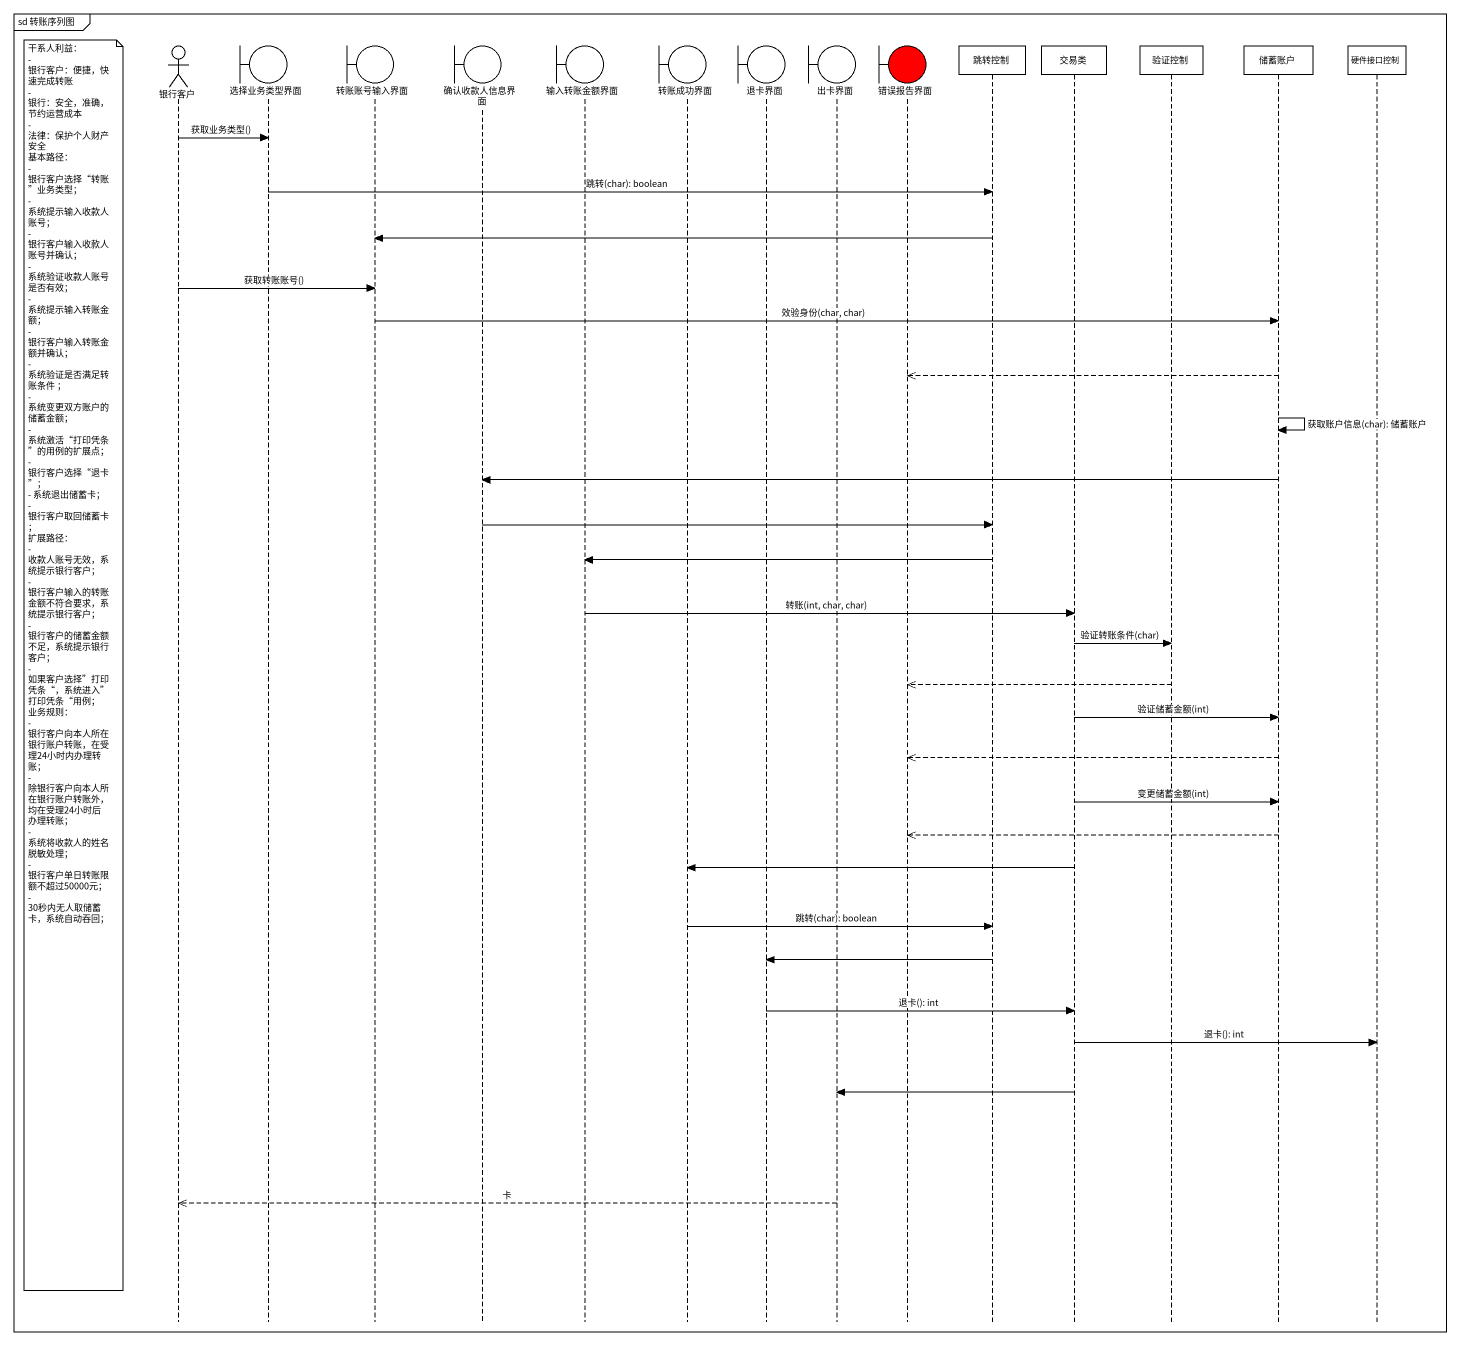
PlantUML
@startuml
mainframe sd 转账序列图
hide footbox
actor 银行客户
boundary 选择业务类型界面
boundary 转账账号输入界面
boundary 确认收款人信息界面
boundary 输入转账金额界面
boundary 转账成功界面
boundary 退卡界面
boundary 出卡界面
boundary 错误报告界面 #FF0000
participant 跳转控制
participant 交易类
participant 验证控制
participant 储蓄账户
participant 硬件接口控制

银行客户 -> 选择业务类型界面 : 获取业务类型()
选择业务类型界面 -> 跳转控制 : 跳转(char): boolean
跳转控制 -> 转账账号输入界面
银行客户 -> 转账账号输入界面 : 获取转账账号()
转账账号输入界面 -> 储蓄账户 : 效验身份(char, char)
储蓄账户 -->> 错误报告界面
储蓄账户 -> 储蓄账户 : 获取账户信息(char): 储蓄账户
储蓄账户 -> 确认收款人信息界面
确认收款人信息界面 -> 跳转控制
跳转控制 -> 输入转账金额界面
输入转账金额界面 -> 交易类 : 转账(int, char, char)
交易类 -> 验证控制 : 验证转账条件(char)
note left of 银行客户
  干系人利益：
  - 银行客户：便捷，快速完成转账
  - 银行：安全，准确，节约运营成本
  - 法律：保护个人财产安全
  基本路径：
  - 银行客户选择“转账”业务类型；
  - 系统提示输入收款人账号；
  - 银行客户输入收款人账号并确认；
  - 系统验证收款人账号是否有效；
  - 系统提示输入转账金额；
  - 银行客户输入转账金额并确认；
  - 系统验证是否满足转账条件 ；
  - 系统变更双方账户的储蓄金额；
  - 系统激活“打印凭条”的用例的扩展点；
  - 银行客户选择“退卡”；
  - 系统退出储蓄卡；
  - 银行客户取回储蓄卡；
  扩展路径：
  - 收款人账号无效，系统提示银行客户；
  - 银行客户输入的转账金额不符合要求，系统提示银行客户；
  - 银行客户的储蓄金额不足，系统提示银行客户；
  - 如果客户选择”打印凭条“，系统进入”打印凭条“用例；
  业务规则：
  - 银行客户向本人所在银行账户转账，在受理24小时内办理转账；
  - 除银行客户向本人所在银行账户转账外，均在受理24小时后办理转账；
  - 系统将收款人的姓名脱敏处理；
  - 银行客户单日转账限额不超过50000元；
  - 30秒内无人取储蓄卡，系统自动吞回；
end note
验证控制 -->> 错误报告界面
交易类 -> 储蓄账户 : 验证储蓄金额(int)
储蓄账户 -->> 错误报告界面
交易类 -> 储蓄账户 : 变更储蓄金额(int)
储蓄账户 -->> 错误报告界面
交易类 -> 转账成功界面
转账成功界面 -> 跳转控制 : 跳转(char): boolean
跳转控制 -> 退卡界面
退卡界面 -> 交易类 : 退卡(): int
交易类 -> 硬件接口控制 : 退卡(): int
交易类 -> 出卡界面
出卡界面 -->> 银行客户 : 卡
@enduml
